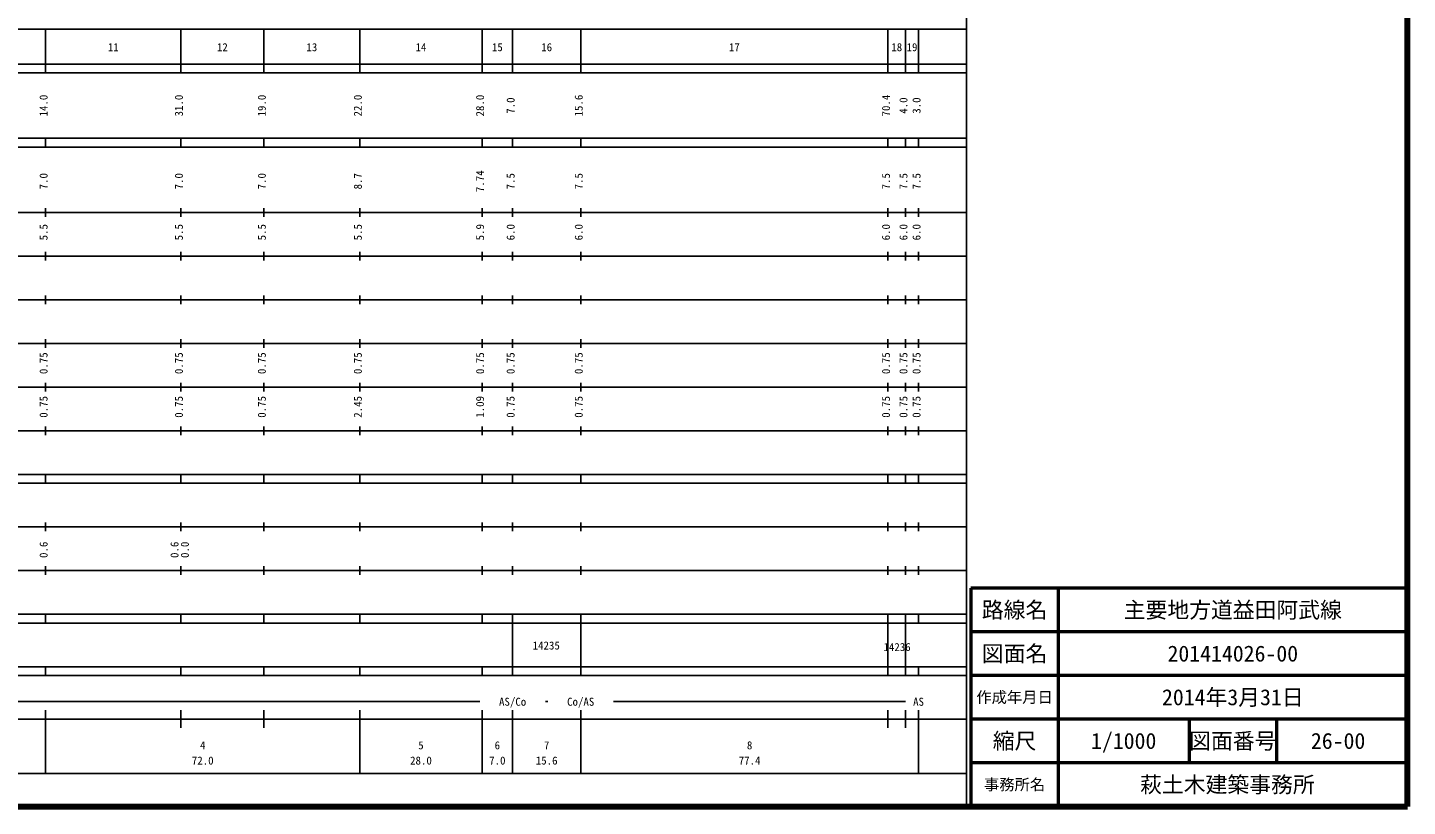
# Model space of a CAD drawing. Units: millimetres on the paper, enlarged 1000 times. Extents: x 40000 to 680000, y 20000 to 380000.
# Drawn here: x 363878 to 680000, y 20000 to 198357 of the extents above; entities that cross this region are included whole.
import ezdxf
from ezdxf.enums import TextEntityAlignment as Align

# ---------------------------------------------------------------- set-up
doc = ezdxf.new("R2010")
doc.units = ezdxf.units.MM
doc.header["$LTSCALE"] = 1000
for name, color, linetype, lineweight in [('M-TTL', 2, 'Continuous', 140), ('M-TTL-BAND', 7, 'Continuous', 25), ('M-TTL-FRAM', 2, 'Continuous', 50), ('M-TTL-LINE', 7, 'Continuous', 50)]:
    doc.layers.add(name, color=color, linetype=linetype, lineweight=lineweight)
doc.layers.add('M-TTL-TXT', color=7, linetype='Continuous')
doc.styles.add('ＭＳ ゴシック', font='')
doc.styles.get('ＭＳ ゴシック').set_extended_font_data('MS Gothic')

msp = doc.modelspace()

# ---------------------------------------------------------------- linework, layer by layer
at = {"layer": 'M-TTL'}
for p, q in [((680000, 20000), (680000, 380000)), ((40000, 20000), (680000, 20000))]:
    msp.add_line(p, q, dxfattribs=at)
at = {"layer": 'M-TTL-BAND'}
for p, q in [((579000, 20000), (579000, 370000)), ((68000, 198000), (579000, 198000)), ((368000, 188000), (368000, 198000)), ((399000, 188000), (399000, 198000)), ((418000, 188000), (418000, 198000)), ((440000, 188000), (440000, 198000)), ((468000, 188000), (468000, 198000)), ((475000, 188000), (475000, 198000)), ((490600, 188000), (490600, 198000)), ((561000, 188000), (561000, 198000)), ((565000, 188000), (565000, 198000)), ((568000, 188000), (568000, 198000)), ((40000, 190000), (579000, 190000)), ((40000, 188000), (579000, 188000)), ((40000, 173000), (579000, 173000)), ((40000, 171000), (579000, 171000)), ((368000, 171000), (368000, 173000)), ((399000, 171000), (399000, 173000)), ((418000, 171000), (418000, 173000)), ((440000, 171000), (440000, 173000)), ((468000, 171000), (468000, 173000)), ((475000, 171000), (475000, 173000)), ((490600, 171000), (490600, 173000)), ((561000, 171000), (561000, 173000)), ((565000, 171000), (565000, 173000)), ((568000, 171000), (568000, 173000)), ((40000, 156000), (579000, 156000)), ((368000, 155000), (368000, 157000)), ((399000, 155000), (399000, 157000)), ((418000, 155000), (418000, 157000)), ((440000, 155000), (440000, 157000)), ((468000, 155000), (468000, 157000)), ((475000, 155000), (475000, 157000)), ((490600, 155000), (490600, 157000)), ((561000, 155000), (561000, 157000)), ((565000, 155000), (565000, 157000)), ((568000, 155000), (568000, 157000)), ((46000, 146000), (579000, 146000)), ((368000, 145000), (368000, 147000)), ((399000, 145000), (399000, 147000)), ((418000, 145000), (418000, 147000)), ((440000, 145000), (440000, 147000)), ((468000, 145000), (468000, 147000)), ((475000, 145000), (475000, 147000)), ((490600, 145000), (490600, 147000)), ((561000, 145000), (561000, 147000)), ((565000, 145000), (565000, 147000)), ((568000, 145000), (568000, 147000)), ((52000, 136000), (579000, 136000)), ((368000, 135000), (368000, 137000)), ((399000, 135000), (399000, 137000)), ((418000, 135000), (418000, 137000)), ((440000, 135000), (440000, 137000)), ((468000, 135000), (468000, 137000)), ((475000, 135000), (475000, 137000)), ((490600, 135000), (490600, 137000)), ((561000, 135000), (561000, 137000)), ((565000, 135000), (565000, 137000)), ((568000, 135000), (568000, 137000)), ((368000, 125000), (368000, 127000)), ((399000, 125000), (399000, 127000)), ((418000, 125000), (418000, 127000)), ((440000, 125000), (440000, 127000)), ((468000, 125000), (468000, 127000)), ((475000, 125000), (475000, 127000)), ((490600, 125000), (490600, 127000)), ((561000, 125000), (561000, 127000)), ((565000, 125000), (565000, 127000)), ((568000, 125000), (568000, 127000)), ((46000, 126000), (579000, 126000)), ((368000, 115000), (368000, 117000)), ((399000, 115000), (399000, 117000)), ((418000, 115000), (418000, 117000)), ((440000, 115000), (440000, 117000)), ((468000, 115000), (468000, 117000)), ((475000, 115000), (475000, 117000)), ((490600, 115000), (490600, 117000)), ((561000, 115000), (561000, 117000)), ((565000, 115000), (565000, 117000)), ((568000, 115000), (568000, 117000)), ((52000, 116000), (579000, 116000)), ((46000, 106000), (579000, 106000)), ((368000, 105000), (368000, 107000)), ((399000, 105000), (399000, 107000)), ((418000, 105000), (418000, 107000)), ((440000, 105000), (440000, 107000)), ((468000, 105000), (468000, 107000)), ((475000, 105000), (475000, 107000)), ((490600, 105000), (490600, 107000)), ((561000, 105000), (561000, 107000)), ((565000, 105000), (565000, 107000)), ((568000, 105000), (568000, 107000)), ((40000, 96000), (579000, 96000)), ((368000, 94000), (368000, 96000)), ((399000, 94000), (399000, 96000)), ((418000, 94000), (418000, 96000)), ((440000, 94000), (440000, 96000)), ((468000, 94000), (468000, 96000)), ((475000, 94000), (475000, 96000)), ((490600, 94000), (490600, 96000)), ((561000, 94000), (561000, 96000)), ((565000, 94000), (565000, 96000)), ((568000, 94000), (568000, 96000)), ((40000, 94000), (579000, 94000)), ((49000, 84000), (579000, 84000)), ((368000, 83000), (368000, 85000)), ((399000, 83000), (399000, 85000)), ((418000, 83000), (418000, 85000)), ((440000, 83000), (440000, 85000)), ((468000, 83000), (468000, 85000)), ((475000, 83000), (475000, 85000)), ((490600, 83000), (490600, 85000)), ((561000, 83000), (561000, 85000)), ((565000, 83000), (565000, 85000)), ((568000, 83000), (568000, 85000)), ((40000, 74000), (579000, 74000)), ((368000, 73000), (368000, 75000)), ((399000, 73000), (399000, 75000)), ((418000, 73000), (418000, 75000)), ((440000, 73000), (440000, 75000)), ((468000, 73000), (468000, 75000)), ((475000, 73000), (475000, 75000)), ((490600, 73000), (490600, 75000)), ((561000, 73000), (561000, 75000)), ((565000, 73000), (565000, 75000)), ((568000, 73000), (568000, 75000)), ((40000, 64000), (579000, 64000)), ((368000, 62000), (368000, 64000)), ((399000, 62000), (399000, 64000)), ((418000, 62000), (418000, 64000)), ((440000, 62000), (440000, 64000)), ((468000, 62000), (468000, 64000)), ((475000, 62000), (475000, 64000)), ((490600, 62000), (490600, 64000)), ((561000, 62000), (561000, 64000)), ((565000, 62000), (565000, 64000)), ((568000, 62000), (568000, 64000)), ((40000, 62000), (579000, 62000)), ((475000, 52000), (475000, 62000)), ((490600, 52000), (490600, 62000)), ((561000, 52000), (561000, 62000)), ((565000, 52000), (565000, 62000)), ((40000, 52000), (579000, 52000)), ((368000, 50000), (368000, 52000)), ((399000, 50000), (399000, 52000)), ((418000, 50000), (418000, 52000)), ((440000, 50000), (440000, 52000)), ((468000, 50000), (468000, 52000)), ((475000, 50000), (475000, 52000)), ((490600, 50000), (490600, 52000)), ((561000, 50000), (561000, 52000)), ((565000, 50000), (565000, 52000)), ((568000, 50000), (568000, 52000)), ((40000, 50000), (579000, 50000)), ((71000, 44000), (467500, 44000)), ((368000, 27500), (368000, 42000)), ((399000, 38000), (399000, 42000)), ((418000, 38000), (418000, 42000)), ((440000, 27500), (440000, 42000)), ((468000, 27500), (468000, 42000)), ((475000, 27500), (475000, 42000)), ((482500, 44000), (483100, 44000)), ((490600, 27500), (490600, 42000)), ((498100, 44000), (565000, 44000)), ((561000, 38000), (561000, 42000)), ((565000, 38000), (565000, 42000)), ((568000, 27500), (568000, 42000)), ((40000, 40000), (579000, 40000)), ((68000, 27500), (579000, 27500))]:
    msp.add_line(p, q, dxfattribs=at)
at = {"layer": 'M-TTL-FRAM'}
for p, q in [((680000, 70000), (580000, 70000)), ((580000, 70000), (580000, 20000))]:
    msp.add_line(p, q, dxfattribs=at)
at = {"layer": 'M-TTL-LINE'}
for p, q in [((600000, 70000), (600000, 20000)), ((680000, 60000), (580000, 60000)), ((680000, 50000), (580000, 50000)), ((680000, 40000), (580000, 40000)), ((630000, 40000), (630000, 30000)), ((650000, 40000), (650000, 30000)), ((680000, 30000), (580000, 30000))]:
    msp.add_line(p, q, dxfattribs=at)

# ---------------------------------------------------------------- texts
at = {"layer": 'M-TTL-BAND', "style": 'ＭＳ ゴシック'}
for s, p in [('11', (383500, 192405)), ('12', (408500, 192405)), ('13', (429000, 192405)), ('14', (454000, 192405)), ('15', (471500, 192405)), ('16', (482800, 192405)), ('17', (525800, 192405)), ('18', (563000, 192405)), ('19', (566500, 192405)), ('AS/Co', (475000, 42500)), ('Co/AS', (490600, 42500)), ('AS', (568000, 42500)), ('4', (404000, 32523)), ('5', (454000, 32523)), ('6', (471500, 32523)), ('7', (482800, 32523)), ('8', (529300, 32523)), ('72.0', (404000, 29033)), ('28.0', (454000, 29033)), ('7.0', (471500, 29033)), ('15.6', (482800, 29033)), ('77.4', (529300, 29033))]:
    msp.add_text(s, height=1833, dxfattribs=at).set_placement(p, align=Align.BOTTOM_CENTER)
for s, p in [('14.0', (369000, 180500)), ('31.0', (400000, 180500)), ('19.0', (419000, 180500)), ('22.0', (441000, 180500)), ('28.0', (469000, 180500)), ('7.0', (476000, 180500)), ('15.6', (491600, 180500)), ('70.4', (562000, 180500)), ('4.0', (566000, 180500)), ('3.0', (569000, 180500)), ('7.0', (369000, 163174)), ('7.0', (400000, 163174)), ('7.0', (419000, 163174)), ('8.7', (441000, 163174)), ('7.74', (469000, 163174)), ('7.5', (476000, 163174)), ('7.5', (491600, 163174)), ('7.5', (562000, 163174)), ('7.5', (566000, 163174)), ('7.5', (569000, 163174)), ('5.5', (369000, 151500)), ('5.5', (400000, 151500)), ('5.5', (419000, 151500)), ('5.5', (441000, 151500)), ('5.9', (469000, 151500)), ('6.0', (476000, 151500)), ('6.0', (491600, 151500)), ('6.0', (562000, 151500)), ('6.0', (566000, 151500)), ('6.0', (569000, 151500)), ('0.75', (369000, 121500)), ('0.75', (400000, 121500)), ('0.75', (419000, 121500)), ('0.75', (441000, 121500)), ('0.75', (469000, 121500)), ('0.75', (476000, 121500)), ('0.75', (491600, 121500)), ('0.75', (562000, 121500)), ('0.75', (566000, 121500)), ('0.75', (569000, 121500)), ('0.75', (369000, 111500)), ('0.75', (400000, 111500)), ('0.75', (419000, 111500)), ('2.45', (441000, 111500)), ('1.09', (469000, 111500)), ('0.75', (476000, 111500)), ('0.75', (491600, 111500)), ('0.75', (562000, 111500)), ('0.75', (566000, 111500)), ('0.75', (569000, 111500)), ('0.6', (369000, 78764)), ('0.6', (399000, 78764)), ('0.0', (401370, 78764))]:
    msp.add_text(s, height=1833, rotation=90, dxfattribs=at).set_placement(p, align=Align.BOTTOM_CENTER)
for s, p in [('14235', (479589, 55381)), ('14236', (559961, 55035))]:
    msp.add_text(s, height=1833, dxfattribs=at).set_placement(p, align=Align.BOTTOM_LEFT)
at = {"layer": 'M-TTL-TXT', "style": 'ＭＳ ゴシック'}
for s, height, p in [('路線名', 3666, (590000, 65000)), ('路線名', 3666, (590000, 65000)), ('主要地方道益田阿武線', 3666, (640000, 65000)), ('図面名', 3666, (590000, 55000)), ('図面名', 3666, (590000, 55000)), ('201414026-00', 3666, (640000, 55000)), ('作成年月日', 2566, (590000, 45000)), ('作成年月日', 2566, (590000, 45000)), ('2014年3月31日', 3666, (640000, 45000)), ('縮尺', 3666, (590000, 35000)), ('縮尺', 3666, (590000, 35000)), ('1/1000', 3666, (615000, 35000)), ('図面番号', 3666, (640000, 35000)), ('図面番号', 3666, (640000, 35000)), ('26-00', 3666, (664125, 35000)), ('事務所名', 2566, (590000, 25000)), ('事務所名', 2566, (590000, 25000)), ('萩土木建築事務所 ', 3666, (640000, 25000))]:
    msp.add_text(s, height=height, dxfattribs=at).set_placement(p, align=Align.MIDDLE_CENTER)

doc.saveas('drawing.dxf')
